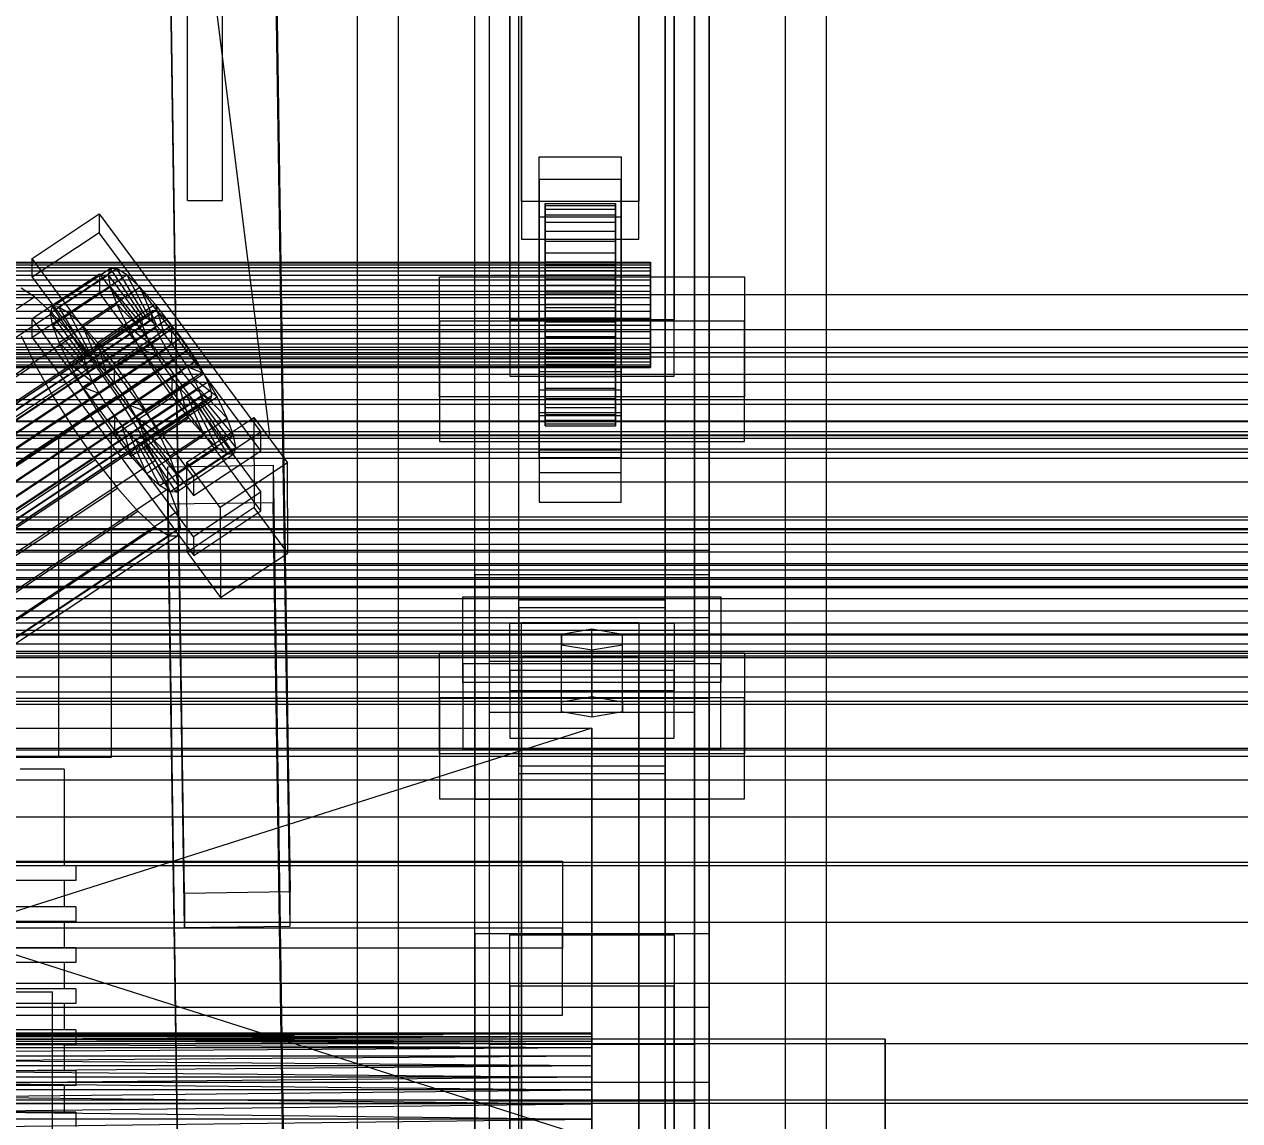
# Model space of a CAD drawing. Header units: millimetres. Extents: x -2500 to 58855, y -53268 to 6837.
# Drawn here: x 333.2 to 540.5, y -33817 to -33629.9 of the extents above; entities that cross this region are included whole.
import ezdxf

# ---------------------------------------------------------------- set-up
doc = ezdxf.new("R2010")
doc.units = ezdxf.units.MM
for name, color, linetype, lineweight in [('COTAS_O', 1, 'Continuous', 0), ('frontal_briquetadora', 7, 'Continuous', 0), ('frontal_C01', 7, 'Continuous', 0), ('frontal_C02', 7, 'Continuous', 0), ('frontal_C03', 7, 'Continuous', 0), ('frontal_dos-mix', 7, 'Continuous', 0), ('frontal_mezcladora', 7, 'Continuous', 0), ('frontal_secador', 7, 'Continuous', 0)]:
    doc.layers.add(name, color=color, linetype=linetype, lineweight=lineweight)
doc.dimstyles.new('R19_100', dxfattribs={"dimtxt": 250, "dimasz": 150, "dimexe": 150, "dimexo": 80, "dimgap": 100, "dimtad": 1, "dimtih": 1, "dimtoh": 1, "dimdsep": 46, "dimcen": 0.09, "dimadec": 0, "dimazin": 0, "dimtfac": 1, "dimtdec": 4, "dimtofl": 0, "dimtmove": 0, "dimatfit": 3, "dimfxl": 1, "dimtolj": 1, "dimtzin": 0, "dimarcsym": 0})

# ---------------------------------------------------------------- blocks, each defined once
blk = doc.blocks.new('*D39')
at = {"layer": 'COTAS_O', "color": 0, "lineweight": -2, "transparency": 16777216}
for p, q in [((-1725, -34320), (-1725, -33550)), ((1725, -34320), (1725, -33550)), ((-1575, -33700), (1575, -33700))]:
    blk.add_line(p, q, dxfattribs=at)
at = {"layer": 'COTAS_O', "color": 0, "transparency": 16777216}
for points in [[(-1575, -33675), (-1575, -33725), (-1725, -33700)], [(1575, -33675), (1575, -33725), (1725, -33700)]]:
    blk.add_solid(points, dxfattribs=at)
at = {"layer": 'Defpoints', "color": 0, "transparency": 16777216}
for p in [(1725, -33700), (-1725, -34400), (1725, -34400)]:
    blk.add_point(p, dxfattribs=at)

msp = doc.modelspace()

# ---------------------------------------------------------------- linework, layer by layer
at = {"layer": 'frontal_briquetadora'}
for p, q in [((292, -33700), (348, -33700)), ((339, -33700), (301, -33700)), ((339, -33700), (339, -33755)), ((348, -33700), (348, -33755)), ((430, -33820), (210, -33750)), ((210, -33750), (430, -33750)), ((430, -33750), (210, -33820)), ((430, -33820), (430, -33750)), ((430, -33750), (430, -33844.629)), ((430, -33750), (430, -33841.488)), ((430, -33750), (430, -33838.284)), ((430, -33750), (430, -33835.05)), ((430, -33750), (430, -33831.815)), ((430, -33750), (430, -33828.612)), ((430, -33750), (430, -33825.47)), ((430, -33750), (430, -33822.421)), ((430, -33750), (430, -33819.494)), ((430, -33750), (430, -33816.716)), ((430, -33750), (430, -33814.115)), ((430, -33750), (430, -33811.715)), ((430, -33750), (430, -33809.54)), ((430, -33750), (430, -33807.611)), ((430, -33750), (430, -33805.946)), ((430, -33750), (430, -33804.562)), ((430, -33750), (430, -33803.471)), ((430, -33750), (430, -33802.684)), ((430, -33750), (430, -33802.209)), ((430, -33750), (430, -33802.05)), ((348, -33755), (292, -33755)), ((339, -33755), (301, -33755)), ((338.019, -33757), (332.47, -33757)), ((340, -33757), (338.019, -33757)), ((340, -33757), (340, -33773.5)), ((333.717, -33773.5), (324.895, -33773.5)), ((338.019, -33773.5), (332.47, -33773.5)), ((339.821, -33773.5), (333.717, -33773.5)), ((340, -33773.5), (338.019, -33773.5)), ((342, -33773.5), (339.821, -33773.5)), ((342, -33773.5), (342, -33776)), ((333.717, -33776), (324.895, -33776)), ((338.019, -33776), (332.47, -33776)), ((339.821, -33776), (333.717, -33776)), ((340, -33776), (338.019, -33776)), ((342, -33776), (339.821, -33776)), ((340, -33776), (340, -33780.5)), ((333.717, -33780.5), (324.895, -33780.5)), ((338.019, -33780.5), (332.47, -33780.5)), ((339.821, -33780.5), (333.717, -33780.5)), ((340, -33780.5), (338.019, -33780.5)), ((342, -33780.5), (339.821, -33780.5)), ((342, -33780.5), (342, -33783)), ((333.717, -33783), (324.895, -33783)), ((338.019, -33783), (332.47, -33783)), ((339.821, -33783), (333.717, -33783)), ((340, -33783), (338.019, -33783)), ((342, -33783), (339.821, -33783)), ((340, -33783), (340, -33787.5)), ((333.717, -33787.5), (324.895, -33787.5)), ((338.019, -33787.5), (332.47, -33787.5)), ((339.821, -33787.5), (333.717, -33787.5)), ((340, -33787.5), (338.019, -33787.5)), ((342, -33787.5), (339.821, -33787.5)), ((342, -33787.5), (342, -33790)), ((333.717, -33790), (324.895, -33790)), ((338.019, -33790), (332.47, -33790)), ((339.821, -33790), (333.717, -33790)), ((340, -33790), (338.019, -33790)), ((342, -33790), (339.821, -33790)), ((340, -33790), (340, -33794.5)), ((290, -33795), (338, -33795)), ((333.717, -33794.5), (324.895, -33794.5)), ((338.019, -33794.5), (332.47, -33794.5)), ((339.821, -33794.5), (333.717, -33794.5)), ((338, -33845), (338, -33795)), ((340, -33794.5), (338.019, -33794.5)), ((342, -33794.5), (339.821, -33794.5)), ((342, -33794.5), (342, -33797)), ((333.717, -33797), (324.895, -33797)), ((338.019, -33797), (332.47, -33797)), ((339.821, -33797), (333.717, -33797)), ((340, -33797), (338.019, -33797)), ((342, -33797), (339.821, -33797)), ((340, -33797), (340, -33801.5)), ((430, -33802.05), (210, -33802.209)), ((430, -33802.05), (210, -33802.05)), ((430, -33802.209), (210, -33802.05)), ((430, -33802.209), (210, -33802.684)), ((430, -33802.209), (210, -33802.209)), ((430, -33802.684), (210, -33802.209)), ((430, -33802.684), (210, -33803.471)), ((430, -33802.684), (210, -33802.684)), ((430, -33803.471), (210, -33802.684)), ((333.717, -33801.5), (324.895, -33801.5)), ((338.019, -33801.5), (332.47, -33801.5)), ((339.821, -33801.5), (333.717, -33801.5)), ((340, -33801.5), (338.019, -33801.5)), ((342, -33801.5), (339.821, -33801.5)), ((342, -33801.5), (342, -33804)), ((430, -33802.05), (430, -33802.209)), ((430, -33802.209), (430, -33802.684)), ((430, -33802.684), (430, -33803.471)), ((480, -33803.052), (200, -33803.052)), ((430, -33803.471), (210, -33804.562)), ((430, -33803.471), (210, -33803.471)), ((430, -33804.562), (210, -33803.471)), ((430, -33804.562), (210, -33805.946)), ((430, -33804.562), (210, -33804.562)), ((333.717, -33804), (324.895, -33804)), ((338.019, -33804), (332.47, -33804)), ((339.821, -33804), (333.717, -33804)), ((340, -33804), (338.019, -33804)), ((342, -33804), (339.821, -33804)), ((340, -33804), (340, -33808.5)), ((430, -33803.471), (430, -33804.562)), ((430, -33804.562), (430, -33805.946)), ((480, -33803.052), (480, -33806.399)), ((480, -33806.043), (480, -33803.052)), ((480, -33803.946), (480, -33803.763)), ((480, -33803.763), (480, -33809.778)), ((480, -33810.289), (480, -33803.946)), ((430, -33805.946), (210, -33807.611)), ((430, -33805.946), (210, -33805.946)), ((430, -33807.611), (210, -33805.946)), ((430, -33805.946), (430, -33807.611)), ((480, -33814.779), (480, -33806.043)), ((480, -33806.399), (480, -33815.42)), ((430, -33807.611), (210, -33809.54)), ((430, -33807.611), (210, -33807.611)), ((210, -33807.611), (430, -33809.54)), ((333.717, -33808.5), (324.895, -33808.5)), ((338.019, -33808.5), (332.47, -33808.5)), ((339.821, -33808.5), (333.717, -33808.5)), ((340, -33808.5), (338.019, -33808.5)), ((342, -33808.5), (339.821, -33808.5)), ((342, -33808.5), (342, -33811)), ((430, -33807.611), (430, -33809.54)), ((430, -33809.54), (210, -33811.715)), ((430, -33809.54), (210, -33809.54)), ((210, -33809.54), (430, -33811.715)), ((430, -33809.54), (430, -33811.715)), ((480, -33809.778), (480, -33820.797)), ((480, -33821.536), (480, -33810.289)), ((430, -33811.715), (210, -33811.715)), ((210, -33814.115), (430, -33811.715)), ((210, -33811.715), (430, -33814.115)), ((333.717, -33811), (324.895, -33811)), ((338.019, -33811), (332.47, -33811)), ((339.821, -33811), (333.717, -33811)), ((340, -33811), (338.019, -33811)), ((342, -33811), (339.821, -33811)), ((340, -33811), (340, -33815.5)), ((430, -33811.715), (430, -33814.115)), ((430, -33814.115), (210, -33814.115)), ((210, -33816.716), (430, -33814.115)), ((210, -33814.115), (430, -33816.716)), ((430, -33814.115), (430, -33816.716)), ((480, -33827.53), (480, -33814.779)), ((430, -33816.716), (210, -33816.716)), ((210, -33819.494), (430, -33816.716)), ((333.717, -33815.5), (324.895, -33815.5)), ((338.019, -33815.5), (332.47, -33815.5)), ((339.821, -33815.5), (333.717, -33815.5)), ((340, -33815.5), (338.019, -33815.5)), ((342, -33815.5), (339.821, -33815.5)), ((342, -33815.5), (342, -33818)), ((430, -33816.716), (430, -33819.494)), ((480, -33815.42), (480, -33828.329))]:
    msp.add_line(p, q, dxfattribs=at)
at = {"layer": 'frontal_C01'}
for p, q in [((410, -33785.092), (410, -33400.882)), ((450, -33400.882), (450, -33785.092)), ((410, -33832.46), (410, -33448.25)), ((450, -33832.46), (450, -33448.25)), ((410, -33899.304), (410, -33515.094)), ((450, -33515.094), (450, -33899.304)), ((418, -33660.161), (418, -33520.384)), ((438, -33520.384), (438, -33660.161)), ((417.5, -34180.3), (417.5, -33521.357)), ((442.5, -33521.357), (442.5, -34180.3)), ((418, -33526.787), (418, -33666.565)), ((438, -33666.565), (438, -33526.787)), ((412.5, -33803.973), (412.5, -33529.239)), ((447.5, -33529.239), (447.5, -33803.973)), ((412.5, -33813.578), (412.5, -33538.844)), ((447.5, -33813.578), (447.5, -33538.844)), ((417.5, -34205.669), (417.5, -33546.726)), ((442.5, -34205.669), (442.5, -33546.726)), ((410, -33937.198), (410, -33552.989)), ((450, -33937.198), (450, -33552.989)), ((416, -33680.344), (416, -33592.048)), ((444, -33592.048), (444, -33680.344)), ((416, -33601.653), (416, -33689.949)), ((444, -33689.949), (444, -33601.653)), ((421, -33656.372), (421, -33652.53)), ((421, -33652.53), (435, -33652.53)), ((421, -33692.319), (421, -33652.53)), ((435, -33652.53), (435, -33656.372)), ((435, -33652.53), (435, -33692.319)), ((435, -33656.372), (421, -33656.372)), ((421, -33656.372), (421, -33696.161)), ((435, -33696.161), (435, -33656.372)), ((438, -33660.161), (418, -33660.161)), ((418, -33660.161), (418, -33666.565)), ((422, -33670.486), (422, -33660.507)), ((422, -33660.507), (422, -33660.838)), ((422, -33660.507), (434, -33660.507)), ((422, -33661.468), (422, -33660.507)), ((422, -33670.643), (422, -33660.838)), ((422, -33660.838), (422, -33662.439)), ((422, -33660.838), (434, -33660.838)), ((422, -33670.942), (422, -33661.468)), ((422, -33661.468), (434, -33661.468)), ((422, -33663.656), (422, -33661.468)), ((434, -33660.838), (434, -33660.507)), ((434, -33660.507), (434, -33670.486)), ((434, -33660.507), (434, -33661.468)), ((434, -33662.439), (434, -33660.838)), ((434, -33660.838), (434, -33670.643)), ((434, -33661.468), (434, -33670.942)), ((434, -33661.468), (434, -33663.656)), ((438, -33666.565), (438, -33660.161)), ((334.501, -33669.884), (345.969, -33662.272)), ((345.969, -33662.272), (345.981, -33665.474)), ((345.969, -33662.272), (373.501, -33699.511)), ((421, -33666.617), (421, -33662.775)), ((421, -33662.775), (435, -33662.775)), ((421, -33702.564), (421, -33662.775)), ((422, -33671.401), (422, -33662.439)), ((422, -33662.439), (422, -33665.2)), ((422, -33662.439), (434, -33662.439)), ((422, -33671.978), (422, -33663.656)), ((422, -33663.656), (434, -33663.656)), ((422, -33666.921), (422, -33663.656)), ((434, -33665.2), (434, -33662.439)), ((434, -33662.439), (434, -33671.401)), ((434, -33663.656), (434, -33671.978)), ((434, -33663.656), (434, -33666.921)), ((435, -33662.775), (435, -33666.617)), ((435, -33662.775), (435, -33702.564)), ((345.981, -33665.474), (334.513, -33673.085)), ((373.513, -33702.713), (345.981, -33665.474)), ((422, -33672.709), (422, -33665.2)), ((422, -33665.2), (422, -33668.933)), ((422, -33665.2), (434, -33665.2)), ((434, -33668.933), (434, -33665.2)), ((434, -33665.2), (434, -33672.709)), ((418, -33666.565), (438, -33666.565)), ((435, -33666.617), (421, -33666.617)), ((421, -33666.617), (421, -33706.406)), ((422, -33673.525), (422, -33666.921)), ((422, -33666.921), (434, -33666.921)), ((422, -33671.042), (422, -33666.921)), ((434, -33666.921), (434, -33673.525)), ((434, -33666.921), (434, -33671.042)), ((435, -33706.406), (435, -33666.617)), ((334.513, -33673.085), (334.501, -33669.884)), ((362.033, -33707.123), (334.501, -33669.884)), ((422, -33674.478), (422, -33668.933)), ((422, -33668.933), (422, -33673.385)), ((422, -33668.933), (434, -33668.933)), ((434, -33673.385), (434, -33668.933)), ((434, -33668.933), (434, -33674.478)), ((-440, -33670.486), (440, -33670.486)), ((-440, -33670.643), (440, -33670.643)), ((-440, -33670.942), (440, -33670.942)), ((-440, -33671.401), (440, -33671.401)), ((-440, -33671.978), (440, -33671.978)), ((338.005, -33678.095), (347.835, -33671.57)), ((339.088, -33678.1), (348.918, -33671.576)), ((347.835, -33671.57), (347.47, -33672.642)), ((348.918, -33671.576), (347.835, -33671.57)), ((347.835, -33671.57), (353.378, -33679.893)), ((350.645, -33672.658), (348.918, -33671.576)), ((348.918, -33671.576), (353.892, -33679.895)), ((422, -33670.643), (422, -33670.486)), ((434, -33670.486), (422, -33670.486)), ((422, -33670.486), (422, -33670.942)), ((422, -33671.401), (422, -33670.643)), ((434, -33670.643), (422, -33670.643)), ((434, -33670.942), (422, -33670.942)), ((422, -33670.942), (422, -33671.978)), ((422, -33675.477), (422, -33671.042)), ((422, -33671.042), (434, -33671.042)), ((422, -33675.736), (422, -33671.042)), ((422, -33672.709), (422, -33671.401)), ((434, -33671.401), (422, -33671.401)), ((434, -33671.978), (422, -33671.978)), ((422, -33671.978), (422, -33673.525)), ((434, -33670.486), (434, -33670.643)), ((434, -33670.942), (434, -33670.486)), ((434, -33670.643), (434, -33671.401)), ((434, -33671.978), (434, -33670.942)), ((434, -33671.042), (434, -33675.477)), ((434, -33671.042), (434, -33675.736)), ((434, -33671.401), (434, -33672.709)), ((434, -33673.525), (434, -33671.978)), ((440, -33670.643), (440, -33670.486)), ((440, -33670.486), (440, -33670.942)), ((440, -33671.401), (440, -33670.643)), ((440, -33670.942), (440, -33671.978)), ((440, -33672.709), (440, -33671.401)), ((440, -33671.978), (440, -33673.525)), ((-440, -33672.709), (440, -33672.709)), ((-440, -33673.525), (440, -33673.525)), ((334.513, -33673.085), (362.045, -33710.324)), ((334.539, -33680.129), (346.008, -33672.517)), ((337.64, -33679.167), (347.47, -33672.642)), ((340.816, -33679.183), (350.645, -33672.658)), ((346.008, -33672.517), (346.02, -33675.719)), ((346.008, -33672.517), (373.539, -33709.756)), ((347.47, -33672.642), (353.205, -33680.401)), ((347.47, -33672.642), (347.847, -33674.719)), ((352.899, -33674.744), (350.645, -33672.658)), ((350.645, -33672.658), (354.71, -33680.408)), ((404, -33693.497), (404, -33673.006)), ((404, -33673.006), (456, -33673.006)), ((404, -33680.585), (404, -33673.006)), ((422, -33674.478), (422, -33672.709)), ((434, -33672.709), (422, -33672.709)), ((422, -33673.385), (422, -33676.586)), ((434, -33673.385), (422, -33673.385)), ((422, -33673.385), (422, -33678.251)), ((434, -33673.525), (422, -33673.525)), ((422, -33673.525), (422, -33675.477)), ((434, -33672.709), (434, -33674.478)), ((434, -33676.586), (434, -33673.385)), ((434, -33678.251), (434, -33673.385)), ((434, -33675.477), (434, -33673.525)), ((440, -33674.478), (440, -33672.709)), ((440, -33673.525), (440, -33675.477)), ((456, -33673.006), (456, -33693.497)), ((456, -33673.006), (456, -33680.585)), ((-440, -33674.478), (440, -33674.478)), ((-440, -33675.477), (440, -33675.477)), ((334.938, -33676.398), (332.629, -33674.95)), ((346.02, -33675.719), (334.551, -33683.331)), ((338.017, -33681.244), (347.847, -33674.719)), ((343.069, -33681.269), (352.899, -33674.744)), ((373.551, -33712.958), (346.02, -33675.719)), ((347.847, -33674.719), (353.384, -33681.384)), ((347.847, -33674.719), (348.941, -33677.659)), ((355.525, -33677.692), (352.899, -33674.744)), ((352.899, -33674.744), (355.777, -33681.396)), ((422, -33676.586), (422, -33674.478)), ((434, -33674.478), (422, -33674.478)), ((434, -33675.477), (422, -33675.477)), ((422, -33675.477), (422, -33677.7)), ((422, -33677.7), (422, -33675.736)), ((422, -33675.736), (434, -33675.736)), ((422, -33680.685), (422, -33675.736)), ((434, -33674.478), (434, -33676.586)), ((434, -33677.7), (434, -33675.477)), ((434, -33675.736), (434, -33677.7)), ((434, -33675.736), (434, -33680.685)), ((440, -33676.586), (440, -33674.478)), ((440, -33675.477), (440, -33677.7)), ((440, -33676.586), (-440, -33676.586)), ((-440, -33677.7), (440, -33677.7)), ((150.629, -33798.729), (334.938, -33676.398)), ((337.95, -33679.186), (334.938, -33676.398)), ((337.64, -33679.167), (338.005, -33678.095)), ((343.549, -33686.417), (338.005, -33678.095)), ((338.005, -33678.095), (339.088, -33678.1)), ((344.062, -33686.42), (339.088, -33678.1)), ((339.088, -33678.1), (340.816, -33679.183)), ((339.111, -33684.183), (348.941, -33677.659)), ((345.695, -33684.216), (355.525, -33677.692)), ((348.941, -33677.659), (353.902, -33682.777)), ((348.941, -33677.659), (350.678, -33681.261)), ((358.345, -33681.3), (355.525, -33677.692)), ((355.525, -33677.692), (357.021, -33682.792)), ((422, -33676.586), (434, -33676.586)), ((422, -33678.891), (422, -33676.586)), ((434, -33677.7), (422, -33677.7)), ((422, -33677.7), (422, -33680.045)), ((422, -33678.891), (422, -33678.251)), ((422, -33678.251), (422, -33683.2)), ((422, -33678.251), (434, -33678.251)), ((434, -33676.586), (434, -33678.891)), ((434, -33680.045), (434, -33677.7)), ((434, -33683.2), (434, -33678.251)), ((434, -33678.251), (434, -33678.891)), ((440, -33678.891), (440, -33676.586)), ((440, -33677.7), (440, -33680.045)), ((-440, -33678.891), (440, -33678.891)), ((-440, -33680.045), (440, -33680.045)), ((141.045, -33821.218), (354.844, -33679.313)), ((141.218, -33820.71), (355.017, -33678.805)), ((141.224, -33822.201), (355.022, -33680.297)), ((141.731, -33820.712), (355.53, -33678.808)), ((142.549, -33821.225), (356.348, -33679.321)), ((143.617, -33822.213), (357.415, -33680.309)), ((153.641, -33801.518), (337.95, -33679.186)), ((334.551, -33683.331), (334.539, -33680.129)), ((362.071, -33717.368), (334.539, -33680.129)), ((343.376, -33686.925), (337.64, -33679.167)), ((338.017, -33681.244), (337.64, -33679.167)), ((341.461, -33683.127), (337.95, -33679.186)), ((344.88, -33686.932), (340.816, -33679.183)), ((340.816, -33679.183), (343.069, -33681.269)), ((353.205, -33680.401), (343.376, -33686.925)), ((353.378, -33679.893), (343.549, -33686.417)), ((353.892, -33679.895), (344.062, -33686.42)), ((353.205, -33680.401), (353.378, -33679.893)), ((353.384, -33681.384), (353.205, -33680.401)), ((353.378, -33679.893), (353.892, -33679.895)), ((353.892, -33679.895), (354.71, -33680.408)), ((355.017, -33678.805), (354.844, -33679.313)), ((354.844, -33679.313), (355.022, -33680.297)), ((355.53, -33678.808), (355.017, -33678.805)), ((355.022, -33680.297), (355.541, -33681.689)), ((356.348, -33679.321), (355.53, -33678.808)), ((357.415, -33680.309), (356.348, -33679.321)), ((358.659, -33681.705), (357.415, -33680.309)), ((444, -33680.344), (416, -33680.344)), ((416, -33680.344), (416, -33689.949)), ((422, -33681.236), (422, -33678.891)), ((434, -33678.891), (422, -33678.891)), ((422, -33680.045), (422, -33680.685)), ((434, -33680.045), (422, -33680.045)), ((422, -33680.045), (422, -33682.35)), ((434, -33678.891), (434, -33681.236)), ((434, -33680.685), (434, -33680.045)), ((434, -33682.35), (434, -33680.045)), ((440, -33681.236), (440, -33678.891)), ((440, -33680.045), (440, -33682.35)), ((444, -33689.949), (444, -33680.344)), ((-440, -33681.236), (440, -33681.236)), ((-440, -33682.35), (440, -33682.35)), ((141.742, -33823.594), (355.541, -33681.689)), ((144.861, -33823.609), (358.659, -33681.705)), ((343.554, -33687.909), (338.017, -33681.244)), ((339.111, -33684.183), (338.017, -33681.244)), ((340.848, -33687.786), (350.678, -33681.261)), ((345.947, -33687.921), (343.069, -33681.269)), ((343.069, -33681.269), (345.695, -33684.216)), ((353.384, -33681.384), (343.554, -33687.909)), ((354.71, -33680.408), (344.88, -33686.932)), ((355.777, -33681.396), (345.947, -33687.921)), ((358.345, -33681.3), (348.515, -33687.824)), ((350.678, -33681.261), (354.725, -33684.483)), ((350.678, -33681.261), (352.938, -33685.281)), ((353.902, -33682.777), (353.384, -33681.384)), ((354.71, -33680.408), (355.777, -33681.396)), ((355.541, -33681.689), (356.363, -33683.396)), ((355.777, -33681.396), (357.021, -33682.792)), ((358.357, -33684.501), (358.345, -33681.3)), ((361.166, -33685.322), (358.345, -33681.3)), ((359.995, -33683.414), (358.659, -33681.705)), ((456, -33680.585), (404, -33680.585)), ((404, -33680.585), (404, -33701.076)), ((422, -33680.685), (434, -33680.685)), ((422, -33685.551), (422, -33680.685)), ((422, -33683.459), (422, -33681.236)), ((422, -33681.236), (422, -33683.2)), ((434, -33681.236), (422, -33681.236)), ((422, -33682.35), (422, -33685.551)), ((434, -33682.35), (422, -33682.35)), ((422, -33682.35), (422, -33684.458)), ((434, -33680.685), (434, -33685.551)), ((434, -33683.2), (434, -33681.236)), ((434, -33681.236), (434, -33683.459)), ((434, -33685.551), (434, -33682.35)), ((434, -33684.458), (434, -33682.35)), ((440, -33683.459), (440, -33681.236)), ((440, -33682.35), (440, -33684.458)), ((456, -33701.076), (456, -33680.585)), ((-440, -33683.459), (440, -33683.459)), ((-440, -33684.458), (440, -33684.458)), ((142.565, -33825.3), (356.363, -33683.396)), ((359.995, -33683.414), (146.196, -33825.318)), ((157.152, -33805.458), (341.461, -33683.127)), ((332.659, -33683.083), (334.981, -33687.899)), ((334.551, -33683.331), (362.083, -33720.57)), ((344.073, -33689.301), (339.111, -33684.183)), ((340.848, -33687.786), (339.111, -33684.183)), ((345.231, -33687.95), (341.461, -33683.127)), ((353.902, -33682.777), (344.073, -33689.301)), ((354.725, -33684.483), (344.895, -33691.008)), ((347.191, -33689.317), (345.695, -33684.216)), ((345.695, -33684.216), (348.515, -33687.824)), ((357.021, -33682.792), (347.191, -33689.317)), ((348.527, -33691.026), (358.357, -33684.501)), ((354.725, -33684.483), (353.902, -33682.777)), ((355.796, -33686.387), (354.725, -33684.483)), ((356.363, -33683.396), (357.434, -33685.3)), ((357.021, -33682.792), (358.357, -33684.501)), ((358.357, -33684.501), (359.693, -33686.407)), ((361.332, -33685.319), (359.995, -33683.414)), ((422, -33683.2), (422, -33687.894)), ((422, -33683.2), (434, -33683.2)), ((422, -33685.411), (422, -33683.459)), ((422, -33683.459), (422, -33687.894)), ((434, -33683.459), (422, -33683.459)), ((422, -33684.458), (422, -33690.003)), ((434, -33684.458), (422, -33684.458)), ((422, -33684.458), (422, -33686.227)), ((434, -33687.894), (434, -33683.2)), ((434, -33687.894), (434, -33683.459)), ((434, -33683.459), (434, -33685.411)), ((434, -33690.003), (434, -33684.458)), ((434, -33686.227), (434, -33684.458)), ((440, -33685.411), (440, -33683.459)), ((440, -33684.458), (440, -33686.227)), ((-440, -33685.411), (440, -33685.411)), ((-440, -33686.227), (440, -33686.227)), ((143.635, -33827.204), (357.434, -33685.3)), ((147.533, -33827.224), (361.332, -33685.319)), ((343.108, -33691.805), (352.938, -33685.281)), ((343.549, -33686.417), (343.376, -33686.925)), ((344.062, -33686.42), (343.549, -33686.417)), ((344.88, -33686.932), (344.062, -33686.42)), ((355.796, -33686.387), (345.966, -33692.912)), ((359.693, -33686.407), (349.863, -33692.931)), ((351.336, -33691.846), (361.166, -33685.322)), ((352.938, -33685.281), (355.796, -33686.387)), ((352.938, -33685.281), (355.569, -33689.444)), ((357.042, -33688.359), (355.796, -33686.387)), ((357.434, -33685.3), (358.68, -33687.272)), ((361.166, -33685.322), (359.693, -33686.407)), ((359.693, -33686.407), (360.939, -33688.379)), ((363.797, -33689.485), (361.166, -33685.322)), ((362.578, -33687.291), (361.332, -33685.319)), ((422, -33686.958), (422, -33685.411)), ((422, -33685.411), (422, -33692.015)), ((434, -33685.411), (422, -33685.411)), ((422, -33685.551), (434, -33685.551)), ((422, -33690.003), (422, -33685.551)), ((422, -33686.227), (422, -33693.736)), ((434, -33686.227), (422, -33686.227)), ((422, -33686.227), (422, -33687.534)), ((434, -33692.015), (434, -33685.411)), ((434, -33685.411), (434, -33686.958)), ((434, -33685.551), (434, -33690.003)), ((434, -33693.736), (434, -33686.227)), ((434, -33687.534), (434, -33686.227)), ((440, -33686.958), (440, -33685.411)), ((440, -33686.227), (440, -33687.534)), ((-440, -33686.958), (440, -33686.958)), ((-440, -33687.534), (440, -33687.534)), ((-440, -33687.994), (440, -33687.994)), ((-440, -33688.293), (440, -33688.293)), ((-440, -33688.449), (440, -33688.449)), ((144.881, -33829.176), (358.68, -33687.272)), ((148.779, -33829.196), (362.578, -33687.291)), ((150.672, -33810.23), (334.981, -33687.899)), ((345.231, -33687.95), (160.922, -33810.281)), ((334.981, -33687.899), (338.003, -33693.272)), ((344.895, -33691.008), (340.848, -33687.786)), ((343.108, -33691.805), (340.848, -33687.786)), ((343.376, -33686.925), (343.554, -33687.909)), ((343.554, -33687.909), (344.073, -33689.301)), ((345.947, -33687.921), (344.88, -33686.932)), ((349.002, -33693.327), (345.231, -33687.95)), ((347.191, -33689.317), (345.947, -33687.921)), ((357.042, -33688.359), (347.212, -33694.883)), ((348.515, -33687.824), (348.527, -33691.026)), ((348.515, -33687.824), (351.336, -33691.846)), ((360.939, -33688.379), (351.109, -33694.903)), ((355.569, -33689.444), (357.042, -33688.359)), ((358.378, -33690.264), (357.042, -33688.359)), ((358.68, -33687.272), (360.017, -33689.177)), ((363.797, -33689.485), (360.939, -33688.379)), ((360.939, -33688.379), (362.01, -33690.283)), ((363.648, -33689.195), (362.578, -33687.291)), ((422, -33687.994), (422, -33686.958)), ((422, -33686.958), (422, -33695.28)), ((434, -33686.958), (422, -33686.958)), ((422, -33687.534), (422, -33696.497)), ((434, -33687.534), (422, -33687.534)), ((422, -33687.534), (422, -33688.293)), ((422, -33687.894), (422, -33692.015)), ((422, -33687.894), (434, -33687.894)), ((422, -33688.449), (422, -33687.994)), ((422, -33687.994), (422, -33697.468)), ((434, -33687.994), (422, -33687.994)), ((422, -33688.293), (422, -33698.098)), ((434, -33688.293), (422, -33688.293)), ((422, -33688.293), (422, -33688.449)), ((422, -33688.449), (422, -33698.429)), ((434, -33688.449), (422, -33688.449)), ((434, -33695.28), (434, -33686.958)), ((434, -33686.958), (434, -33687.994)), ((434, -33696.497), (434, -33687.534)), ((434, -33688.293), (434, -33687.534)), ((434, -33692.015), (434, -33687.894)), ((434, -33697.468), (434, -33687.994)), ((434, -33687.994), (434, -33688.449)), ((434, -33698.098), (434, -33688.293)), ((434, -33688.449), (434, -33688.293)), ((434, -33698.429), (434, -33688.449)), ((440, -33687.994), (440, -33686.958)), ((440, -33687.534), (440, -33688.293)), ((440, -33688.449), (440, -33687.994)), ((440, -33688.293), (440, -33688.449)), ((146.218, -33831.082), (360.017, -33689.177)), ((149.85, -33831.1), (363.648, -33689.195)), ((344.073, -33689.301), (344.895, -33691.008)), ((345.739, -33695.968), (355.569, -33689.444)), ((348.527, -33691.026), (347.191, -33689.317)), ((358.378, -33690.264), (348.548, -33696.789)), ((362.01, -33690.283), (352.18, -33696.807)), ((353.967, -33696.009), (363.797, -33689.485)), ((355.569, -33689.444), (358.39, -33693.466)), ((358.39, -33693.466), (358.378, -33690.264)), ((359.714, -33691.973), (358.378, -33690.264)), ((360.017, -33689.177), (361.352, -33690.886)), ((366.057, -33693.504), (362.01, -33690.283)), ((362.01, -33690.283), (362.833, -33691.989)), ((364.471, -33690.902), (363.648, -33689.195)), ((366.057, -33693.504), (363.797, -33689.485)), ((416, -33689.949), (444, -33689.949)), ((421, -33703.884), (421, -33689.156)), ((421, -33689.156), (435, -33689.156)), ((421, -33696.735), (421, -33689.156)), ((422, -33690.003), (434, -33690.003)), ((422, -33693.736), (422, -33690.003)), ((434, -33690.003), (434, -33693.736)), ((435, -33689.156), (435, -33703.884)), ((435, -33689.156), (435, -33696.735)), ((147.554, -33832.79), (361.352, -33690.886)), ((148.798, -33834.187), (362.596, -33692.282)), ((150.672, -33832.806), (364.471, -33690.902)), ((151.191, -33834.199), (364.989, -33692.294)), ((345.966, -33692.912), (343.108, -33691.805)), ((345.739, -33695.968), (343.108, -33691.805)), ((344.895, -33691.008), (345.966, -33692.912)), ((349.863, -33692.931), (348.527, -33691.026)), ((349.863, -33692.931), (351.336, -33691.846)), ((359.714, -33691.973), (349.884, -33698.498)), ((351.336, -33691.846), (353.967, -33696.009)), ((362.833, -33691.989), (353.003, -33698.513)), ((361.21, -33697.074), (359.714, -33691.973)), ((360.958, -33693.37), (359.714, -33691.973)), ((361.352, -33690.886), (362.596, -33692.282)), ((362.596, -33692.282), (363.664, -33693.27)), ((367.794, -33697.107), (362.833, -33691.989)), ((362.833, -33691.989), (363.351, -33693.382)), ((364.989, -33692.294), (364.471, -33690.902)), ((365.168, -33693.278), (364.989, -33692.294)), ((435, -33692.319), (421, -33692.319)), ((421, -33692.319), (421, -33696.161)), ((422, -33692.015), (422, -33695.28)), ((422, -33692.015), (434, -33692.015)), ((434, -33695.28), (434, -33692.015)), ((435, -33696.161), (435, -33692.319)), ((149.865, -33835.175), (363.664, -33693.27)), ((150.683, -33835.688), (364.482, -33693.783)), ((151.196, -33835.69), (364.995, -33693.786)), ((151.369, -33835.182), (365.168, -33693.278)), ((153.694, -33815.604), (338.003, -33693.272)), ((164.693, -33815.658), (349.002, -33693.327)), ((338.003, -33693.272), (341.52, -33698.837)), ((347.212, -33694.883), (345.739, -33695.968)), ((345.966, -33692.912), (347.212, -33694.883)), ((347.212, -33694.883), (348.548, -33696.789)), ((348.56, -33699.991), (358.39, -33693.466)), ((352.519, -33698.892), (349.002, -33693.327)), ((351.109, -33694.903), (349.863, -33692.931)), ((352.18, -33696.807), (351.109, -33694.903)), ((351.109, -33694.903), (353.967, -33696.009)), ((360.958, -33693.37), (351.128, -33699.894)), ((362.025, -33694.358), (352.196, -33700.882)), ((362.843, -33694.871), (353.014, -33701.395)), ((363.351, -33693.382), (353.521, -33699.906)), ((363.357, -33694.873), (353.527, -33701.397)), ((363.53, -33694.365), (353.7, -33700.89)), ((356.228, -33700.029), (366.057, -33693.504)), ((358.39, -33693.466), (361.21, -33697.074)), ((363.836, -33700.021), (360.958, -33693.37)), ((362.025, -33694.358), (360.958, -33693.37)), ((366.09, -33702.108), (362.025, -33694.358)), ((362.843, -33694.871), (362.025, -33694.358)), ((367.817, -33703.19), (362.843, -33694.871)), ((363.357, -33694.873), (362.843, -33694.871)), ((368.888, -33700.047), (363.351, -33693.382)), ((363.351, -33693.382), (363.53, -33694.365)), ((363.53, -33694.365), (363.357, -33694.873)), ((368.9, -33703.196), (363.357, -33694.873)), ((369.265, -33702.123), (363.53, -33694.365)), ((363.664, -33693.27), (364.482, -33693.783)), ((364.482, -33693.783), (364.995, -33693.786)), ((364.995, -33693.786), (365.168, -33693.278)), ((367.794, -33697.107), (366.057, -33693.504)), ((456, -33693.497), (404, -33693.497)), ((404, -33693.497), (404, -33701.076)), ((422, -33693.736), (434, -33693.736)), ((422, -33696.497), (422, -33693.736)), ((434, -33693.736), (434, -33696.497)), ((456, -33701.076), (456, -33693.497)), ((348.56, -33699.991), (345.739, -33695.968)), ((348.548, -33696.789), (348.56, -33699.991)), ((348.548, -33696.789), (349.884, -33698.498)), ((353.003, -33698.513), (352.18, -33696.807)), ((352.18, -33696.807), (356.228, -33700.029)), ((353.967, -33696.009), (356.228, -33700.029)), ((421, -33696.161), (435, -33696.161)), ((435, -33696.735), (421, -33696.735)), ((421, -33696.735), (421, -33711.463)), ((422, -33695.28), (422, -33697.468)), ((422, -33695.28), (434, -33695.28)), ((422, -33696.497), (434, -33696.497)), ((422, -33698.098), (422, -33696.497)), ((434, -33697.468), (434, -33695.28)), ((434, -33696.497), (434, -33698.098)), ((435, -33711.463), (435, -33696.735)), ((157.211, -33821.169), (341.52, -33698.837)), ((168.21, -33821.223), (352.519, -33698.892)), ((341.52, -33698.837), (345.291, -33704.214)), ((349.884, -33698.498), (351.38, -33703.598)), ((349.884, -33698.498), (351.128, -33699.894)), ((351.38, -33703.598), (361.21, -33697.074)), ((355.541, -33704.266), (352.519, -33698.892)), ((353.521, -33699.906), (353.003, -33698.513)), ((353.003, -33698.513), (357.964, -33703.631)), ((357.964, -33703.631), (367.794, -33697.107)), ((360.882, -33704.61), (372.35, -33696.999)), ((361.21, -33697.074), (363.836, -33700.021)), ((368.888, -33700.047), (367.794, -33697.107)), ((372.35, -33696.999), (372.408, -33712.367)), ((372.35, -33696.999), (378.086, -33704.757)), ((422, -33697.468), (422, -33698.429)), ((422, -33697.468), (434, -33697.468)), ((422, -33698.098), (434, -33698.098)), ((422, -33698.429), (422, -33698.098)), ((422, -33698.429), (434, -33698.429)), ((434, -33698.429), (434, -33697.468)), ((434, -33698.098), (434, -33698.429)), ((351.38, -33703.598), (348.56, -33699.991)), ((351.128, -33699.894), (354.006, -33706.546)), ((351.128, -33699.894), (352.196, -33700.882)), ((352.196, -33700.882), (356.26, -33708.632)), ((352.196, -33700.882), (353.014, -33701.395)), ((353.7, -33700.89), (353.521, -33699.906)), ((353.521, -33699.906), (359.058, -33706.571)), ((353.527, -33701.397), (353.7, -33700.89)), ((353.7, -33700.89), (359.436, -33708.648)), ((354.006, -33706.546), (363.836, -33700.021)), ((356.228, -33700.029), (357.964, -33703.631)), ((359.058, -33706.571), (368.888, -33700.047)), ((373.501, -33699.511), (362.033, -33707.123)), ((363.836, -33700.021), (366.09, -33702.108)), ((369.265, -33702.123), (368.888, -33700.047)), ((373.513, -33702.713), (373.501, -33699.511)), ((404, -33701.076), (456, -33701.076)), ((353.014, -33701.395), (357.987, -33709.715)), ((353.014, -33701.395), (353.527, -33701.397)), ((353.527, -33701.397), (359.07, -33709.72)), ((356.26, -33708.632), (366.09, -33702.108)), ((357.987, -33709.715), (367.817, -33703.19)), ((359.07, -33709.72), (368.9, -33703.196)), ((359.436, -33708.648), (369.265, -33702.123)), ((362.045, -33710.324), (373.513, -33702.713)), ((366.09, -33702.108), (367.817, -33703.19)), ((367.817, -33703.19), (368.9, -33703.196)), ((368.9, -33703.196), (369.265, -33702.123)), ((435, -33702.564), (421, -33702.564)), ((421, -33702.564), (421, -33706.406)), ((435, -33706.406), (435, -33702.564)), ((160.982, -33826.546), (345.291, -33704.214)), ((171.232, -33826.597), (355.541, -33704.266)), ((345.291, -33704.214), (349.061, -33709.038)), ((354.006, -33706.546), (351.38, -33703.598)), ((357.863, -33709.081), (355.541, -33704.266)), ((357.646, -33705.408), (375.644, -33705.166)), ((357.964, -33703.631), (359.058, -33706.571)), ((360.939, -33719.979), (360.882, -33704.61)), ((366.618, -33712.369), (360.882, -33704.61)), ((378.086, -33704.757), (366.618, -33712.369)), ((375.644, -33705.166), (375.644, -33711.57)), ((375.644, -33705.166), (378.512, -33897.114)), ((378.143, -33720.125), (378.086, -33704.757)), ((435, -33703.884), (421, -33703.884)), ((421, -33703.884), (421, -33711.463)), ((435, -33711.463), (435, -33703.884)), ((356.26, -33708.632), (354.006, -33706.546)), ((357.646, -33711.811), (357.646, -33705.408)), ((360.514, -33897.355), (357.646, -33705.408)), ((359.058, -33706.571), (359.436, -33708.648)), ((362.033, -33707.123), (362.045, -33710.324)), ((421, -33706.406), (435, -33706.406)), ((164.752, -33831.369), (349.061, -33709.038)), ((173.554, -33831.413), (357.863, -33709.081)), ((349.061, -33709.038), (352.572, -33712.978)), ((357.987, -33709.715), (356.26, -33708.632)), ((359.326, -33713.011), (357.863, -33709.081)), ((359.436, -33708.648), (359.07, -33709.72)), ((359.07, -33709.72), (357.987, -33709.715)), ((373.539, -33709.756), (362.071, -33717.368)), ((373.551, -33712.958), (373.539, -33709.756)), ((421, -33711.463), (435, -33711.463)), ((168.263, -33835.309), (352.572, -33712.978)), ((175.016, -33835.343), (359.326, -33713.011)), ((352.572, -33712.978), (355.584, -33715.767)), ((375.644, -33711.57), (357.646, -33711.811)), ((360.514, -33903.759), (357.646, -33711.811)), ((359.83, -33715.788), (359.326, -33713.011)), ((372.408, -33712.367), (360.939, -33719.979)), ((362.083, -33720.57), (373.551, -33712.958)), ((366.618, -33712.369), (366.675, -33727.737)), ((378.143, -33720.125), (372.408, -33712.367)), ((378.512, -33903.518), (375.644, -33711.57)), ((171.275, -33838.098), (355.584, -33715.767)), ((173.584, -33839.545), (357.893, -33717.214)), ((175.032, -33839.552), (359.341, -33717.221)), ((175.521, -33838.119), (359.83, -33715.788)), ((355.584, -33715.767), (357.893, -33717.214)), ((357.893, -33717.214), (359.341, -33717.221)), ((359.341, -33717.221), (359.83, -33715.788)), ((362.071, -33717.368), (362.083, -33720.57)), ((360.939, -33719.979), (366.675, -33727.737)), ((366.675, -33727.737), (378.143, -33720.125)), ((450, -33785.092), (410, -33785.092)), ((410, -33785.092), (410, -33832.46)), ((410, -34169.301), (410, -33785.092)), ((450, -33832.46), (450, -33785.092)), ((450, -33785.092), (450, -34169.301)), ((-450, -33797.635), (450, -33797.635)), ((450, -33797.635), (450, -33810.442)), ((450, -33797.635), (450, -33830.793)), ((447.5, -33803.973), (412.5, -33803.973)), ((412.5, -33803.973), (412.5, -33813.578)), ((447.5, -33813.578), (447.5, -33803.973)), ((450, -33810.442), (-450, -33810.442)), ((450, -33843.6), (450, -33810.442)), ((412.5, -33813.578), (447.5, -33813.578))]:
    msp.add_line(p, q, dxfattribs=at)
at = {"layer": 'frontal_C02'}
for p, q in [((410, -33723.846), (410, -33373.127)), ((450, -33373.127), (450, -33723.846)), ((410, -33762.099), (410, -33411.381)), ((450, -33762.099), (450, -33411.381)), ((410, -33900.768), (410, -33550.05)), ((450, -33550.05), (450, -33900.768)), ((417.5, -33728.119), (417.5, -33559.104)), ((442.5, -33559.104), (442.5, -33728.119)), ((390, -35975), (390, -33576.746)), ((397, -35975), (397, -33576.746)), ((463, -35975), (463, -33576.746)), ((470, -35975), (470, -33576.746)), ((360.514, -33778.191), (357.646, -33584.424)), ((375.644, -33584.181), (378.512, -33777.948)), ((417.5, -33757.827), (417.5, -33588.812)), ((442.5, -33757.827), (442.5, -33588.812)), ((360.514, -33784.037), (357.646, -33590.27)), ((378.512, -33783.793), (375.644, -33590.026)), ((410, -33948.585), (410, -33597.867)), ((450, -33948.585), (450, -33597.867)), ((450, -33723.846), (410, -33723.846)), ((410, -33723.846), (410, -33762.099)), ((410, -34074.565), (410, -33723.846)), ((450, -33762.099), (450, -33723.846)), ((450, -33723.846), (450, -34074.565)), ((408, -33742.2), (408, -33727.586)), ((408, -33727.586), (452, -33727.586)), ((408, -33739.062), (408, -33727.586)), ((452, -33727.586), (452, -33742.2)), ((452, -33727.586), (452, -33739.062)), ((417.5, -33757.827), (417.5, -33728.119)), ((417.5, -33728.119), (442.5, -33728.119)), ((442.5, -33729.49), (417.5, -33729.49)), ((417.5, -33729.49), (417.5, -33756.456)), ((417.5, -34261.912), (417.5, -33729.49)), ((442.5, -33728.119), (442.5, -33757.827)), ((442.5, -33756.456), (442.5, -33729.49)), ((442.5, -33729.49), (442.5, -34261.912)), ((418, -33737.816), (418, -33731.97)), ((418, -33731.97), (438, -33731.97)), ((418, -33873.072), (418, -33731.97)), ((438, -33731.97), (438, -33737.816)), ((438, -33731.97), (438, -33873.072)), ((430, -33733.139), (424.804, -33734.016)), ((424.804, -33734.016), (424.804, -33735.77)), ((424.804, -33745.492), (424.804, -33734.016)), ((435.196, -33734.016), (430, -33733.139)), ((430, -33744.615), (430, -33733.139)), ((435.196, -33735.77), (435.196, -33734.016)), ((435.196, -33745.492), (435.196, -33734.016)), ((424.804, -33735.77), (430, -33736.646)), ((424.804, -33747.246), (424.804, -33735.77)), ((430, -33736.646), (435.196, -33735.77)), ((435.196, -33747.246), (435.196, -33735.77)), ((438, -33737.816), (418, -33737.816)), ((418, -33737.816), (418, -33878.918)), ((430, -33736.646), (430, -33748.123)), ((438, -33878.918), (438, -33737.816)), ((452, -33739.062), (408, -33739.062)), ((408, -33739.062), (408, -33753.676)), ((412.5, -33747.357), (412.5, -33738.589)), ((412.5, -33738.589), (447.5, -33738.589)), ((412.5, -33920.293), (412.5, -33738.589)), ((447.5, -33738.589), (447.5, -33747.357)), ((447.5, -33738.589), (447.5, -33920.293)), ((452, -33753.676), (452, -33739.062)), ((452, -33742.2), (408, -33742.2)), ((408, -33742.2), (408, -33753.676)), ((452, -33753.676), (452, -33742.2)), ((424.804, -33745.492), (430, -33744.615)), ((430, -33744.615), (435.196, -33745.492)), ((424.804, -33747.246), (424.804, -33745.492)), ((435.196, -33745.492), (435.196, -33747.246)), ((447.5, -33747.357), (412.5, -33747.357)), ((412.5, -33929.061), (412.5, -33747.357)), ((430, -33748.123), (424.804, -33747.246)), ((435.196, -33747.246), (430, -33748.123)), ((447.5, -33929.061), (447.5, -33747.357)), ((408, -33753.676), (452, -33753.676)), ((417.5, -33756.456), (442.5, -33756.456)), ((417.5, -34288.878), (417.5, -33756.456)), ((442.5, -34288.878), (442.5, -33756.456)), ((442.5, -33757.827), (417.5, -33757.827)), ((410, -33762.099), (450, -33762.099)), ((410, -34112.818), (410, -33762.099)), ((450, -34112.818), (450, -33762.099)), ((-425, -33772.681), (425, -33772.681)), ((425, -33772.681), (425, -33787.528)), ((425, -33772.681), (425, -33784.157)), ((378.512, -33777.948), (360.514, -33778.191)), ((360.514, -33778.191), (360.514, -33784.037)), ((378.512, -33783.793), (378.512, -33777.948)), ((360.514, -33784.037), (378.512, -33783.793)), ((425, -33784.157), (-425, -33784.157)), ((416, -33794.052), (416, -33785.284)), ((416, -33785.284), (444, -33785.284)), ((416, -33874.416), (416, -33785.284)), ((425, -33799.004), (425, -33784.157)), ((444, -33785.284), (444, -33794.052)), ((444, -33785.284), (444, -33874.416)), ((425, -33787.528), (-425, -33787.528)), ((425, -33799.004), (425, -33787.528)), ((444, -33794.052), (416, -33794.052)), ((416, -33794.052), (416, -33883.184)), ((444, -33883.184), (444, -33794.052)), ((-425, -33799.004), (425, -33799.004))]:
    msp.add_line(p, q, dxfattribs=at)
at = {"layer": 'frontal_C03'}
for p, q in [((390, -35975), (390, -33153.291)), ((397, -35975), (397, -33153.291)), ((463, -35975), (463, -33153.291)), ((470, -35975), (470, -33153.291)), ((390, -35975), (390, -33352.58)), ((397, -35975), (397, -33352.58)), ((463, -35975), (463, -33352.58)), ((470, -35975), (470, -33352.58)), ((410, -33871.215), (410, -33548.044)), ((410, -33871.763), (410, -33548.592)), ((450, -33548.044), (450, -33871.215)), ((450, -33548.592), (450, -33871.763)), ((417.5, -34205.665), (417.5, -33555.056)), ((442.5, -33555.056), (442.5, -34205.665)), ((412.5, -33891.252), (412.5, -33563.814)), ((447.5, -33563.814), (447.5, -33891.252)), ((412.5, -33899.331), (412.5, -33571.893)), ((447.5, -33899.331), (447.5, -33571.893)), ((417.5, -34231.26), (417.5, -33580.651)), ((442.5, -34231.26), (442.5, -33580.651)), ((410, -33910.285), (410, -33587.114)), ((450, -33910.285), (450, -33587.114)), ((410, -33919.368), (410, -33596.197)), ((450, -33919.368), (450, -33596.197)), ((-450, -33719.657), (450, -33719.657)), ((450, -33719.657), (450, -33733.338)), ((450, -33719.657), (450, -33731.214)), ((450, -33731.214), (-450, -33731.214)), ((416, -33740.168), (416, -33732.088)), ((416, -33732.088), (444, -33732.088)), ((416, -33743.645), (416, -33732.088)), ((444, -33732.088), (444, -33740.168)), ((444, -33732.088), (444, -33743.645)), ((450, -33744.895), (450, -33731.214)), ((450, -33733.338), (-450, -33733.338)), ((450, -33744.895), (450, -33733.338)), ((404, -33754.376), (404, -33737.141)), ((404, -33737.141), (456, -33737.141)), ((404, -33744.845), (404, -33737.141)), ((456, -33737.141), (456, -33754.376)), ((456, -33737.141), (456, -33744.845)), ((444, -33740.168), (416, -33740.168)), ((416, -33740.168), (416, -33751.724)), ((444, -33751.724), (444, -33740.168)), ((444, -33743.645), (416, -33743.645)), ((416, -33743.645), (416, -33751.724)), ((444, -33751.724), (444, -33743.645)), ((-450, -33744.895), (450, -33744.895)), ((456, -33744.845), (404, -33744.845)), ((404, -33744.845), (404, -33762.081)), ((456, -33762.081), (456, -33744.845)), ((416, -33751.724), (444, -33751.724)), ((456, -33754.376), (404, -33754.376)), ((404, -33754.376), (404, -33762.081)), ((456, -33762.081), (456, -33754.376)), ((404, -33762.081), (456, -33762.081))]:
    msp.add_line(p, q, dxfattribs=at)
at = {"layer": 'frontal_dos-mix'}
for p, q in [((350, -33500), (375, -33700)), ((361, -33660), (361, -33540)), ((367, -33660), (367, -33540)), ((361, -33660), (367, -33660)), ((375, -33700), (125, -33700))]:
    msp.add_line(p, q, dxfattribs=at)
at = {"layer": 'frontal_mezcladora'}
for p, q in [((-650, -33700), (650, -33700)), ((-650, -33730), (650, -33730)), ((-625, -33730), (625, -33730))]:
    msp.add_line(p, q, dxfattribs=at)
at = {"layer": 'frontal_secador'}
for p, q in [((-1250, -33676), (1250, -33676)), ((-1250, -33682), (1250, -33682)), ((-1250, -33685), (1250, -33685)), ((1250, -33686), (-1250, -33686)), ((-1250, -33686.659), (1250, -33686.659)), ((1250, -33689.659), (-1250, -33689.659)), ((-1250, -33691), (1250, -33691)), ((1250, -33694), (-1250, -33694)), ((-1250, -33694.728), (1250, -33694.728)), ((-1250, -33697.588), (1250, -33697.588)), ((1250, -33697.728), (-1250, -33697.728)), ((-1250, -33699.387), (1250, -33699.387)), ((-1250, -33700), (1250, -33700)), ((1250, -33700.588), (-1250, -33700.588)), ((1250, -33702.387), (-1250, -33702.387)), ((1250, -33703), (-1250, -33703)), ((1250, -33704), (-1250, -33704)), ((-1250, -33708), (1250, -33708)), ((1250, -33714), (-1250, -33714)), ((1250, -33714.545), (-1250, -33714.545)), ((1250, -33716), (-1250, -33716)), ((1250, -33716.144), (-1250, -33716.144)), ((1250, -33716.709), (-1250, -33716.709)), ((1250, -33718.686), (-1250, -33718.686)), ((1250, -33720), (-1250, -33720)), ((1320, -33722), (-1320, -33722)), ((1320, -33722.273), (-1320, -33722.273)), ((1320, -33723.072), (-1320, -33723.072)), ((1250, -33722), (-1250, -33722)), ((1320, -33724.343), (-1320, -33724.343)), ((1320, -33726), (-1320, -33726)), ((1250, -33724.651), (-1250, -33724.651)), ((1250, -33725.859), (-1250, -33725.859)), ((-1250, -33726), (1250, -33726)), ((1320, -33727.929), (-1320, -33727.929)), ((-1320, -33730), (1320, -33730)), ((-1250, -33730), (1250, -33730)), ((1320, -33732.071), (-1320, -33732.071)), ((1320, -33734), (-1320, -33734)), ((1250, -33734.141), (-1250, -33734.141)), ((1320, -33735.657), (-1320, -33735.657)), ((1320, -33736.928), (-1320, -33736.928)), ((1320, -33737.727), (-1320, -33737.727)), ((1320, -33738), (-1320, -33738)), ((1250, -33737.285), (-1250, -33737.285)), ((1250, -33738), (-1250, -33738)), ((1250, -33741.314), (-1250, -33741.314)), ((1250, -33743.856), (-1250, -33743.856)), ((1250, -33745.455), (-1250, -33745.455)), ((1250, -33746), (-1250, -33746)), ((1360, -33753.5), (-1360, -33753.5)), ((1360, -33754.863), (-1360, -33754.863)), ((1250, -33753.75), (-1250, -33753.75)), ((1360, -33758.859), (-1360, -33758.859)), ((1360, -33765.216), (-1360, -33765.216)), ((1360, -33773.5), (-1360, -33773.5)), ((1250, -33772.924), (-1250, -33772.924)), ((1360, -33783.147), (-1360, -33783.147)), ((-1360, -33793.5), (1360, -33793.5)), ((-1250, -33793.5), (1250, -33793.5)), ((1360, -33803.853), (-1360, -33803.853)), ((1360, -33813.5), (-1360, -33813.5)), ((1250, -33814.076), (-1250, -33814.076))]:
    msp.add_line(p, q, dxfattribs=at)

# ---------------------------------------------------------------- dimensions: what is measured, and where the dimension line sits
at = {"layer": 'COTAS_O'}
dim = msp.add_aligned_dim(p1=(-1725, -34400), p2=(1725, -34400), distance=700, text='<> O', dimstyle='R19_100', dxfattribs=at)
dim.commit()
dim.dimension.update_dxf_attribs({"geometry": '*D39', "text_midpoint": (0, -33700)})

doc.saveas('drawing.dxf')
